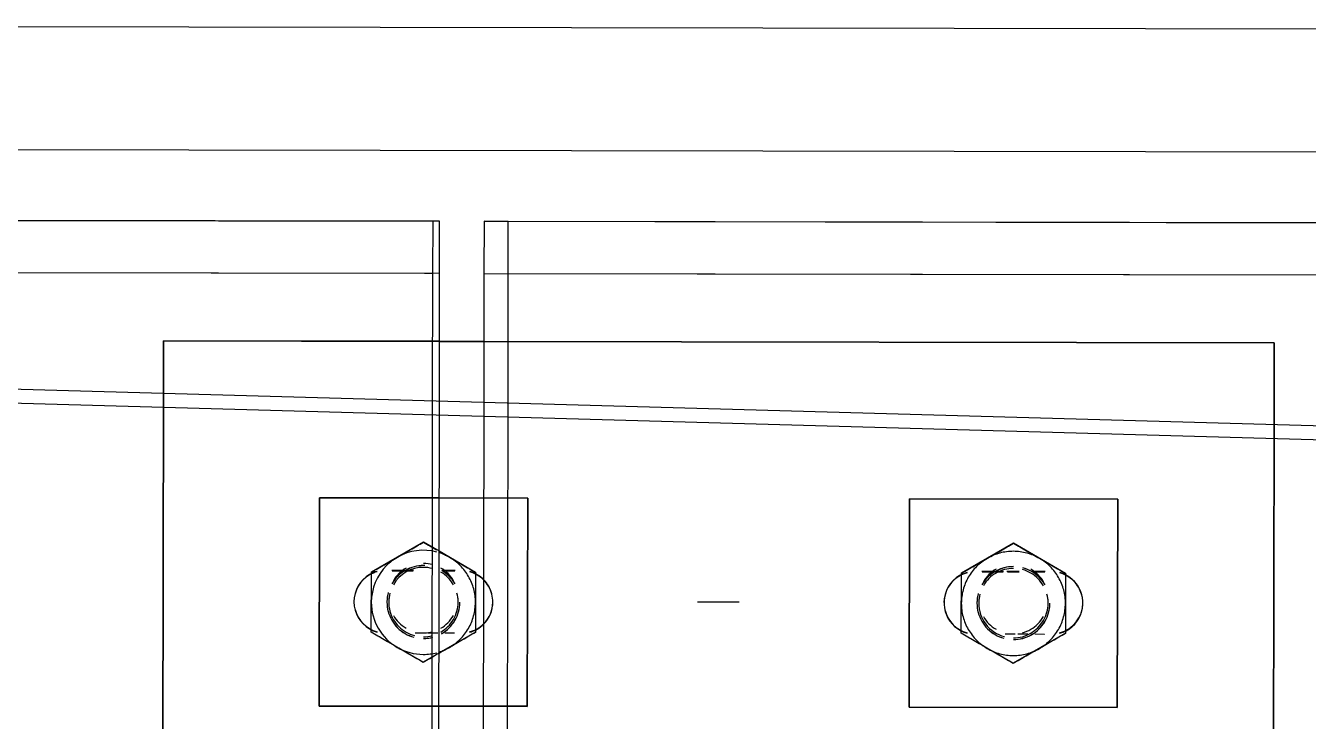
# Model space of a CAD drawing. Header units: metres. Extents: x -354 to -91, y 3 to 562.
# Drawn here: x -224.1236 to -223.7541, y 509.6938 to 509.8941 of the extents above; entities that cross this region are included whole.
import ezdxf

# ---------------------------------------------------------------- set-up
doc = ezdxf.new("R2010")
doc.units = ezdxf.units.M
doc.layers.add('A-GENM', color=7, linetype='Continuous', lineweight=25)

# ---------------------------------------------------------------- blocks, each defined once
blk = doc.blocks.new('T2D Feature Wall Adaptive V6 - 1_160 Slope-67396104-DRG-2873034 - CONSTRUCTION SEQUENCE STAGE A8')
at = {"layer": 'A-GENM', "color": 253, "true_color": 0xa3a3a3}
for p, q in [((-0.2353, 0.89779), (-0.23538, 0.03684)), ((-0.2, 0.0369), (-0.2, 0.89779))]:
    blk.add_line(p, q, dxfattribs=at)
blk = doc.blocks.new('Adaptive point Fascia Panel Bracket - Type T04-68494825-DRG-2873034 - CONSTRUCTION SEQUENCE STAGE A8')
at = {"layer": 'A-GENM', "color": 253, "true_color": 0xa3a3a3}
for p, q in [((-1097.23633, 509.78823), (-1097.2363, 509.80326)), ((-1097.2363, 509.80326), (-1097.23633, 509.78823)), ((-1097.2363, 509.80326), (-1097.2363, 509.80336)), ((-1097.1568, 509.80322), (-1097.2363, 509.80336)), ((-1097.1568, 509.80312), (-1097.2363, 509.80326)), ((-1097.14403, 509.8032), (-1097.1568, 509.80322)), ((-1097.14403, 509.8031), (-1097.1568, 509.80312)), ((-1096.9163, 509.80279), (-1097.14403, 509.8032)), ((-1096.9163, 509.80269), (-1097.14403, 509.8031)), ((-1096.91634, 509.77922), (-1096.9163, 509.80269)), ((-1096.9163, 509.80269), (-1096.91634, 509.77922)), ((-1096.9163, 509.80279), (-1096.9163, 509.80269)), ((-1097.23656, 509.65467), (-1097.23633, 509.78823)), ((-1097.23633, 509.78823), (-1097.23656, 509.65467)), ((-1096.91663, 509.61802), (-1096.91634, 509.77922)), ((-1096.91634, 509.77922), (-1096.91663, 509.61802)), ((-1097.19138, 509.75816), (-1097.19149, 509.69817)), ((-1097.19149, 509.69818), (-1097.19138, 509.75801)), ((-1097.19138, 509.75801), (-1097.19138, 509.75818)), ((-1097.19138, 509.75818), (-1097.15689, 509.75812)), ((-1097.19138, 509.75818), (-1097.19138, 509.75816)), ((-1097.15689, 509.7581), (-1097.19138, 509.75816)), ((-1097.15689, 509.75812), (-1097.1441, 509.7581)), ((-1097.1441, 509.75808), (-1097.15689, 509.7581)), ((-1097.1441, 509.7581), (-1097.13138, 509.75808)), ((-1097.13138, 509.75806), (-1097.1441, 509.75808)), ((-1097.13149, 509.69806), (-1097.13138, 509.75806)), ((-1097.13138, 509.75801), (-1097.13149, 509.69808)), ((-1097.13138, 509.75808), (-1097.13138, 509.75801)), ((-1097.13138, 509.75808), (-1097.13138, 509.75806)), ((-1097.02149, 509.69788), (-1097.02138, 509.75786)), ((-1097.02138, 509.75786), (-1097.02149, 509.69786)), ((-1097.02138, 509.75788), (-1096.96138, 509.75777)), ((-1097.02138, 509.75788), (-1097.02138, 509.75786)), ((-1096.96138, 509.75776), (-1097.02138, 509.75786)), ((-1096.96138, 509.75776), (-1096.96149, 509.69778)), ((-1096.96149, 509.69776), (-1096.96138, 509.75776)), ((-1096.96138, 509.75777), (-1096.96138, 509.75776)), ((-1097.17642, 509.7368), (-1097.1614, 509.74543)), ((-1097.1614, 509.74543), (-1097.15691, 509.74283)), ((-1097.1614, 509.74543), (-1097.1614, 509.74536)), ((-1097.00642, 509.7365), (-1096.9914, 509.74513)), ((-1096.9914, 509.74513), (-1096.97642, 509.73644)), ((-1096.9914, 509.74513), (-1096.9914, 509.74506)), ((-1097.15691, 509.74283), (-1097.14642, 509.73675)), ((-1097.17645, 509.71948), (-1097.17642, 509.7368)), ((-1097.17642, 509.7368), (-1097.17642, 509.73673)), ((-1097.16667, 509.73724), (-1097.17054, 509.73725)), ((-1097.17044, 509.73715), (-1097.16677, 509.73714)), ((-1097.16677, 509.73714), (-1097.16438, 509.73714)), ((-1097.16432, 509.73724), (-1097.16667, 509.73724)), ((-1097.1523, 509.73721), (-1097.15617, 509.73722)), ((-1097.15607, 509.73712), (-1097.1524, 509.73711)), ((-1097.14642, 509.73675), (-1097.14645, 509.71943)), ((-1097.14642, 509.73675), (-1097.14642, 509.73668)), ((-1097.00645, 509.71918), (-1097.00642, 509.7365)), ((-1097.00642, 509.7365), (-1097.00642, 509.73643)), ((-1096.99667, 509.73694), (-1097.00054, 509.73694)), ((-1097.00044, 509.73684), (-1096.99677, 509.73684)), ((-1096.99677, 509.73684), (-1096.99438, 509.73683)), ((-1096.99432, 509.73693), (-1096.99667, 509.73694)), ((-1096.98973, 509.73693), (-1096.9933, 509.73693)), ((-1096.99317, 509.73683), (-1096.98977, 509.73683)), ((-1096.9823, 509.73691), (-1096.98617, 509.73692)), ((-1096.98607, 509.73682), (-1096.9824, 509.73681)), ((-1096.97642, 509.73644), (-1096.97645, 509.71912)), ((-1096.97642, 509.73644), (-1096.97642, 509.73637)), ((-1097.17142, 509.72937), (-1097.17143, 509.72823)), ((-1097.15144, 509.72799), (-1097.15142, 509.72912)), ((-1097.07043, 509.72807), (-1097.08243, 509.72809)), ((-1097.00142, 509.72907), (-1097.00143, 509.72793)), ((-1096.98144, 509.72769), (-1096.98142, 509.72882)), ((-1097.16147, 509.71079), (-1097.17645, 509.71948)), ((-1097.17645, 509.71941), (-1097.17645, 509.71948)), ((-1097.16107, 509.71913), (-1097.16384, 509.71914)), ((-1097.16381, 509.71923), (-1097.16107, 509.71923)), ((-1097.15765, 509.71912), (-1097.16012, 509.71913)), ((-1097.15999, 509.71923), (-1097.15727, 509.71922)), ((-1097.14645, 509.71943), (-1097.15697, 509.71338)), ((-1097.15247, 509.71911), (-1097.15526, 509.71912)), ((-1097.15521, 509.71922), (-1097.15257, 509.71921)), ((-1097.14645, 509.71943), (-1097.14645, 509.71936)), ((-1096.99147, 509.71049), (-1097.00645, 509.71918)), ((-1097.00645, 509.71911), (-1097.00645, 509.71918)), ((-1096.99105, 509.71883), (-1096.99384, 509.71883)), ((-1096.99381, 509.71893), (-1096.99097, 509.71893)), ((-1096.97645, 509.71912), (-1096.99147, 509.71049)), ((-1096.98765, 509.71882), (-1096.99012, 509.71883)), ((-1096.98999, 509.71893), (-1096.98728, 509.71892)), ((-1096.98247, 509.71881), (-1096.98526, 509.71882)), ((-1096.98521, 509.71892), (-1096.98257, 509.71891)), ((-1096.97645, 509.71912), (-1096.97645, 509.71905)), ((-1097.15697, 509.71338), (-1097.16147, 509.71079)), ((-1097.16147, 509.71079), (-1097.16147, 509.71072)), ((-1096.99147, 509.71049), (-1096.99147, 509.71042)), ((-1097.15699, 509.69812), (-1097.19149, 509.69818)), ((-1097.19149, 509.69817), (-1097.19149, 509.69818)), ((-1097.19149, 509.69817), (-1097.15699, 509.6981)), ((-1097.1442, 509.6981), (-1097.15699, 509.69812)), ((-1097.15699, 509.6981), (-1097.1442, 509.69808)), ((-1097.13149, 509.69808), (-1097.1442, 509.6981)), ((-1097.1442, 509.69808), (-1097.13149, 509.69806)), ((-1097.13149, 509.69808), (-1097.13149, 509.69806)), ((-1096.96149, 509.69778), (-1097.02149, 509.69788)), ((-1097.02149, 509.69786), (-1097.02149, 509.69788)), ((-1097.02149, 509.69786), (-1096.96149, 509.69776)), ((-1096.96149, 509.69778), (-1096.96149, 509.69776))]:
    blk.add_line(p, q, dxfattribs=at)
for centre, major_axis, start_param, end_param in [((-1097.16144, 509.72803), (-0.015, 0.00018), 5.246441, 5.50824), ((-1097.16144, 509.72803), (-0.015, 0.00018), 4.461042, 5.24644), ((-1097.16144, 509.72803), (-0.015, 0.00018), 4.199243, 4.416611), ((-1097.16144, 509.72803), (-0.015, 0.00018), 3.937443, 4.199243), ((-1096.99144, 509.72773), (-0.015, 0.00018), 4.984642, 5.246441), ((-1096.99144, 509.72773), (-0.015, 0.00018), 4.722842, 4.984642), ((-1096.99144, 509.72773), (-0.015, 0.00018), 4.461043, 4.722843), ((-1096.99144, 509.72773), (-0.015, 0.00018), 4.199244, 4.461043), ((-1097.16144, 509.72803), (-0.015, 0.00018), 5.50824, 6.293638), ((-1097.16143, 509.72811), (-0.01, 0.00012), 4.722842, 5.77004), ((-1097.16142, 509.72925), (-0.01, 0.00012), 5.24644, 5.50824), ((-1097.16143, 509.72813), (-0.0105, 0.00013), 4.984665, 5.24644), ((-1097.16143, 509.72811), (-0.0105, 0.00013), 4.984641, 5.24644), ((-1097.16143, 509.72813), (-0.0105, 0.00013), 4.722865, 4.984642), ((-1097.16143, 509.72811), (-0.0105, 0.00013), 4.722841, 4.984641), ((-1097.16143, 509.72813), (-0.0105, 0.00013), 4.689623, 4.722843), ((-1097.16143, 509.72811), (-0.0105, 0.00013), 4.689601, 4.722842), ((-1097.16143, 509.72811), (-0.01, 0.00012), 4.461043, 4.722842), ((-1097.16142, 509.72925), (-0.01, 0.00012), 4.461043, 4.722842), ((-1097.16142, 509.72925), (-0.01, 0.00012), 3.937444, 4.199243), ((-1097.16144, 509.72803), (-0.015, 0.00018), 3.675644, 3.937443), ((-1096.99144, 509.72773), (-0.015, 0.00018), 5.50824, 5.770039), ((-1096.99144, 509.72773), (-0.015, 0.00018), 5.246441, 5.508241), ((-1096.99143, 509.72781), (-0.0105, 0.00013), 4.722842, 5.77004), ((-1096.99143, 509.72783), (-0.0105, 0.00013), 4.984665, 5.77004), ((-1096.99142, 509.72894), (-0.01, 0.00012), 5.246441, 5.508241), ((-1096.99143, 509.72781), (-0.01, 0.00012), 4.984641, 5.246441), ((-1096.99143, 509.72783), (-0.0105, 0.00013), 4.722865, 4.984642), ((-1096.99143, 509.72781), (-0.01, 0.00012), 4.722842, 4.984642), ((-1096.99143, 509.72781), (-0.01, 0.00012), 4.199244, 4.459077), ((-1096.99143, 509.72783), (-0.0105, 0.00013), 4.199267, 4.458722), ((-1096.99143, 509.72781), (-0.0105, 0.00013), 3.675645, 4.459171), ((-1096.99142, 509.72894), (-0.01, 0.00012), 3.937444, 4.199243), ((-1096.99144, 509.72773), (-0.015, 0.00018), 3.937444, 4.199244), ((-1096.99144, 509.72773), (-0.015, 0.00018), 3.675645, 3.937445), ((-1097.17243, 509.72815), (-0.009, 0.00011), 5.24644, 7.340835), ((-1097.17243, 509.72825), (-0.009, 0.00011), 5.246441, 6.293639), ((-1097.17243, 509.72825), (-0.009, 0.00011), 4.984641, 5.246441), ((-1097.17243, 509.72815), (-0.009, 0.00011), 4.984641, 5.246441), ((-1097.16143, 509.72813), (-0.0105, 0.00013), 5.508241, 5.77004), ((-1097.16143, 509.72811), (-0.0105, 0.00013), 5.50824, 5.770039), ((-1097.16142, 509.72925), (-0.01, 0.00012), 5.508241, 5.77004), ((-1097.16143, 509.72813), (-0.0105, 0.00013), 5.246441, 5.50824), ((-1097.16143, 509.72811), (-0.0105, 0.00013), 5.246441, 5.508241), ((-1097.16143, 509.72811), (-0.01, 0.00012), 3.937443, 4.199243), ((-1097.16143, 509.72813), (-0.0105, 0.00013), 3.937444, 4.199244), ((-1097.16143, 509.72811), (-0.0105, 0.00013), 3.675644, 4.199243), ((-1097.16143, 509.72811), (-0.01, 0.00012), 3.675644, 3.937443), ((-1097.16142, 509.72925), (-0.01, 0.00012), 3.675644, 3.937444), ((-1097.16143, 509.72813), (-0.0105, 0.00013), 3.675644, 3.937444), ((-1097.16144, 509.72803), (-0.015, 0.00018), 3.413845, 3.675644), ((-1097.15043, 509.72821), (-0.009, 0.00011), 4.199243, 4.461042), ((-1097.15043, 509.72811), (-0.009, 0.00011), 4.199244, 4.461043), ((-1097.15043, 509.72821), (-0.009, 0.00011), 3.937443, 4.199243), ((-1097.15043, 509.72811), (-0.009, 0.00011), 3.937444, 4.199243), ((-1097.15043, 509.72821), (-0.009, 0.00011), 3.413845, 3.937444), ((-1097.15043, 509.72811), (-0.009, 0.00011), 3.675644, 3.937444), ((-1097.00243, 509.72795), (-0.009, 0.00011), 5.246441, 6.293638), ((-1097.00243, 509.72785), (-0.009, 0.00011), 4.984641, 5.770039), ((-1097.00243, 509.72795), (-0.009, 0.00011), 4.984642, 5.246441), ((-1096.99144, 509.72773), (-0.015, 0.00018), 5.770039, 6.031839), ((-1096.99143, 509.72781), (-0.01, 0.00012), 5.508241, 5.77004), ((-1096.99142, 509.72894), (-0.01, 0.00012), 5.508241, 5.770041), ((-1096.99143, 509.72781), (-0.01, 0.00012), 5.24644, 5.50824), ((-1096.99143, 509.72781), (-0.01, 0.00012), 3.937444, 4.199243), ((-1096.99143, 509.72783), (-0.0105, 0.00013), 3.675645, 4.199243), ((-1096.99143, 509.72781), (-0.01, 0.00012), 3.675644, 3.937444), ((-1096.99142, 509.72894), (-0.01, 0.00012), 3.675644, 3.937443), ((-1096.99144, 509.72773), (-0.015, 0.00018), 3.413846, 3.675645), ((-1096.98043, 509.72791), (-0.009, 0.00011), 4.199244, 4.461043), ((-1096.98043, 509.72781), (-0.009, 0.00011), 3.937444, 4.461043), ((-1096.98043, 509.72791), (-0.009, 0.00011), 3.413846, 4.199244), ((-1096.98043, 509.72781), (-0.009, 0.00011), 3.675645, 3.937444), ((-1097.16143, 509.72813), (-0.0105, 0.00013), 6.033648, 6.283185), ((-1097.16143, 509.72811), (-0.0105, 0.00013), 6.031839, 6.283185), ((-1097.16143, 509.72811), (-0.01, 0.00012), 6.03184, 6.293639), ((-1097.16143, 509.72811), (-0.01, 0.00012), 3.167736, 3.413844), ((-1097.16144, 509.72803), (-0.015, 0.00018), 3.152046, 3.413845), ((-1097.15043, 509.72811), (-0.009, 0.00011), 3.413845, 3.675644), ((-1097.15043, 509.72811), (-0.009, 0.00011), 3.152045, 3.413845), ((-1097.00243, 509.72785), (-0.009, 0.00011), 5.77004, 7.602635), ((-1096.99144, 509.72773), (-0.015, 0.00018), 6.031839, 6.293638), ((-1096.99143, 509.72783), (-0.0105, 0.00013), 6.033649, 6.283186), ((-1096.99143, 509.72781), (-0.0105, 0.00013), 6.031839, 6.293638), ((-1096.99143, 509.72781), (-0.01, 0.00012), 6.031839, 6.283185), ((-1096.99143, 509.72781), (-0.01, 0.00012), 3.167737, 3.413845), ((-1096.98043, 509.72781), (-0.009, 0.00011), 1.843049, 3.675644), ((-1096.99144, 509.72773), (-0.015, 0.00018), 3.152046, 3.413845), ((-1097.16144, 509.72803), (-0.015, 0.00018), 0.010453, 0.534052), ((-1097.16143, 509.72811), (-0.0105, 0.00013), 0.010453, 0.272252), ((-1097.16143, 509.72813), (-0.0105, 0.00013), 0, 0.010453), ((-1097.16143, 509.72811), (-0.0105, 0.00013), 6.283185, 6.293638), ((-1097.16143, 509.72813), (-0.0105, 0.00013), 0.012259, 0.272253), ((-1097.16143, 509.72811), (-0.01, 0.00012), 0.010454, 0.272253), ((-1097.16142, 509.72925), (-0.01, 0.00012), 0, 0.010453), ((-1097.16143, 509.72811), (-0.0105, 0.00013), 2.628448, 3.141593), ((-1097.16143, 509.72811), (-0.01, 0.00012), 2.890247, 3.141593), ((-1097.16143, 509.72811), (-0.01, 0.00012), 3.141593, 3.152046), ((-1097.16142, 509.72925), (-0.01, 0.00012), 3.141593, 3.152046), ((-1097.16143, 509.72813), (-0.0105, 0.00013), 2.890246, 3.141593), ((-1097.16143, 509.72811), (-0.0105, 0.00013), 3.141593, 3.152046), ((-1097.16143, 509.72813), (-0.0105, 0.00013), 3.141592, 3.152046), ((-1097.16144, 509.72803), (-0.015, 0.00018), 2.890246, 3.152046), ((-1097.15043, 509.72821), (-0.009, 0.00011), 2.366647, 3.152045), ((-1097.15043, 509.72811), (-0.009, 0.00011), 2.366647, 3.141592), ((-1097.15043, 509.72811), (-0.009, 0.00011), 3.141593, 3.152046), ((-1096.99144, 509.72773), (-0.015, 0.00018), 0.010453, 0.272252), ((-1096.99143, 509.72781), (-0.0105, 0.00013), 0.010453, 0.534052), ((-1096.99143, 509.72783), (-0.0105, 0.00013), 0, 0.010453), ((-1096.99143, 509.72783), (-0.0105, 0.00013), 0.012259, 0.272253), ((-1096.99143, 509.72781), (-0.01, 0.00012), 0.010453, 1.31945), ((-1096.99143, 509.72781), (-0.01, 0.00012), 0, 0.010453), ((-1096.99142, 509.72894), (-0.01, 0.00012), 0, 0.010454), ((-1096.99143, 509.72781), (-0.0105, 0.00013), 2.366648, 3.152046), ((-1096.99143, 509.72781), (-0.01, 0.00012), 2.890246, 3.141593), ((-1096.99143, 509.72781), (-0.01, 0.00012), 3.141593, 3.152046), ((-1096.99142, 509.72894), (-0.01, 0.00012), 3.141592, 3.152046), ((-1096.99143, 509.72783), (-0.0105, 0.00013), 2.890246, 3.141592), ((-1096.99143, 509.72783), (-0.0105, 0.00013), 3.141592, 3.152046), ((-1096.98043, 509.72791), (-0.009, 0.00011), 1.843048, 3.141592), ((-1096.99144, 509.72773), (-0.015, 0.00018), 2.890247, 3.152046), ((-1096.98043, 509.72791), (-0.009, 0.00011), 3.141594, 3.152047), ((-1097.17243, 509.72825), (-0.009, 0.00011), 0.272253, 1.31945), ((-1097.16143, 509.72813), (-0.0105, 0.00013), 0.27419, 0.534052), ((-1097.16143, 509.72811), (-0.0105, 0.00013), 0.272252, 0.534052), ((-1097.16143, 509.72811), (-0.01, 0.00012), 0.272253, 0.795852), ((-1097.16143, 509.72813), (-0.0105, 0.00013), 0.534052, 0.795852), ((-1097.16143, 509.72811), (-0.0105, 0.00013), 0.534052, 0.795852), ((-1097.16142, 509.72925), (-0.01, 0.00012), 0.534053, 0.795852), ((-1097.16143, 509.72811), (-0.01, 0.00012), 2.366648, 2.628447), ((-1097.16142, 509.72925), (-0.01, 0.00012), 2.366647, 2.628447), ((-1097.16143, 509.72813), (-0.0105, 0.00013), 2.366648, 2.628447), ((-1097.16143, 509.72811), (-0.0105, 0.00013), 2.366648, 2.628448), ((-1097.16143, 509.72811), (-0.01, 0.00012), 2.628447, 2.890246), ((-1097.16143, 509.72813), (-0.0105, 0.00013), 2.628447, 2.888306), ((-1097.16144, 509.72803), (-0.015, 0.00018), 2.628447, 2.890246), ((-1097.00243, 509.72795), (-0.009, 0.00011), 0.272253, 1.31945), ((-1096.99144, 509.72773), (-0.015, 0.00018), 0.272252, 0.534052), ((-1096.99143, 509.72783), (-0.0105, 0.00013), 0.27419, 0.534053), ((-1096.99143, 509.72783), (-0.0105, 0.00013), 0.534052, 0.795852), ((-1096.99143, 509.72781), (-0.0105, 0.00013), 0.534052, 0.795852), ((-1096.99142, 509.72894), (-0.01, 0.00012), 0.534053, 0.795852), ((-1096.99143, 509.72781), (-0.01, 0.00012), 1.843048, 2.890246), ((-1096.99142, 509.72894), (-0.01, 0.00012), 2.366647, 2.628447), ((-1096.99143, 509.72783), (-0.0105, 0.00013), 2.366647, 2.888306), ((-1096.99144, 509.72773), (-0.015, 0.00018), 2.628447, 2.890247), ((-1097.17243, 509.72815), (-0.009, 0.00011), 1.057652, 1.319451), ((-1097.16144, 509.72803), (-0.015, 0.00018), 0.534052, 1.057651), ((-1097.16143, 509.72813), (-0.0105, 0.00013), 0.795852, 1.057651), ((-1097.16143, 509.72811), (-0.0105, 0.00013), 0.795852, 1.057651), ((-1097.16143, 509.72811), (-0.01, 0.00012), 0.795852, 1.319451), ((-1097.16142, 509.72925), (-0.01, 0.00012), 0.795852, 1.057651), ((-1097.16143, 509.72813), (-0.0105, 0.00013), 1.057651, 1.319427), ((-1097.16143, 509.72811), (-0.0105, 0.00013), 1.057651, 1.31945), ((-1097.16142, 509.72925), (-0.01, 0.00012), 1.58125, 1.618419), ((-1097.16142, 509.72925), (-0.01, 0.00012), 1.618419, 1.843049), ((-1097.16143, 509.72811), (-0.01, 0.00012), 2.104848, 2.366648), ((-1097.16142, 509.72925), (-0.01, 0.00012), 2.104849, 2.366649), ((-1097.16143, 509.72813), (-0.0105, 0.00013), 2.104848, 2.366648), ((-1097.16143, 509.72811), (-0.0105, 0.00013), 2.104848, 2.366648), ((-1097.16144, 509.72803), (-0.015, 0.00018), 2.366648, 2.628447), ((-1097.15043, 509.72821), (-0.009, 0.00011), 1.843049, 2.366648), ((-1097.15043, 509.72811), (-0.009, 0.00011), 1.843049, 2.104848), ((-1097.15043, 509.72811), (-0.009, 0.00011), 2.104848, 2.366648), ((-1096.99144, 509.72773), (-0.015, 0.00018), 0.534052, 0.795851), ((-1096.99143, 509.72783), (-0.0105, 0.00013), 0.795851, 1.319427), ((-1096.99143, 509.72781), (-0.0105, 0.00013), 0.795851, 1.31945), ((-1096.99142, 509.72894), (-0.01, 0.00012), 0.795852, 1.057651), ((-1096.99142, 509.72894), (-0.01, 0.00012), 1.843048, 2.104847), ((-1096.99142, 509.72894), (-0.01, 0.00012), 2.104848, 2.366647), ((-1096.99143, 509.72783), (-0.0105, 0.00013), 2.104849, 2.366648), ((-1096.99143, 509.72781), (-0.0105, 0.00013), 2.104848, 2.366647), ((-1096.99144, 509.72773), (-0.015, 0.00018), 2.366648, 2.628447), ((-1097.16143, 509.72811), (-0.01, 0.00012), 1.58125, 1.84305), ((-1097.16143, 509.72811), (-0.0105, 0.00013), 1.581251, 1.84305), ((-1097.16143, 509.72813), (-0.0105, 0.00013), 1.581249, 1.618048), ((-1097.16143, 509.72813), (-0.0105, 0.00013), 1.618048, 1.843026), ((-1097.16144, 509.72803), (-0.015, 0.00018), 2.104848, 2.366647), ((-1096.99144, 509.72773), (-0.015, 0.00018), 0.795851, 1.05765), ((-1096.99143, 509.72781), (-0.0105, 0.00013), 1.58125, 2.104849), ((-1096.99143, 509.72781), (-0.01, 0.00012), 1.581249, 1.843049), ((-1096.99143, 509.72783), (-0.0105, 0.00013), 1.581249, 1.843027), ((-1096.99143, 509.72783), (-0.0105, 0.00013), 1.843049, 2.104825), ((-1096.99144, 509.72773), (-0.015, 0.00018), 2.104848, 2.366648), ((-1097.16144, 509.72803), (-0.015, 0.00018), 1.057651, 1.58125), ((-1097.16144, 509.72803), (-0.015, 0.00018), 1.58125, 1.843049), ((-1097.16144, 509.72803), (-0.015, 0.00018), 1.88742, 2.104849), ((-1096.99144, 509.72773), (-0.015, 0.00018), 1.05765, 1.31945), ((-1096.99144, 509.72773), (-0.015, 0.00018), 1.31945, 1.581249), ((-1096.99144, 509.72773), (-0.015, 0.00018), 1.581249, 1.843049), ((-1096.99144, 509.72773), (-0.015, 0.00018), 1.843049, 2.104848)]:
    blk.add_ellipse(centre, major_axis=major_axis, ratio=0.99998, start_param=start_param, end_param=end_param, dxfattribs=at)
for points in [[(-1097.16514, 509.74321), (-1097.16389, 509.74393), (-1097.16265, 509.74465), (-1097.1614, 509.74536)], [(-1097.1614, 509.74536), (-1097.16016, 509.74464), (-1097.15892, 509.74392), (-1097.15767, 509.74319)], [(-1096.99515, 509.7429), (-1096.99389, 509.74362), (-1096.99265, 509.74434), (-1096.9914, 509.74506)], [(-1096.9914, 509.74506), (-1096.99017, 509.74434), (-1096.98892, 509.74362), (-1096.98767, 509.74289)], [(-1097.17268, 509.73887), (-1097.17143, 509.73959), (-1097.17017, 509.74031), (-1097.16891, 509.74104)], [(-1097.16891, 509.74104), (-1097.16765, 509.74176), (-1097.1664, 509.74248), (-1097.16514, 509.74321)], [(-1097.15692, 509.74275), (-1097.15592, 509.74217), (-1097.15492, 509.74159), (-1097.15391, 509.74101)], [(-1097.15391, 509.74101), (-1097.15265, 509.74028), (-1097.1514, 509.73956), (-1097.15015, 509.73883)], [(-1096.99891, 509.74073), (-1096.99765, 509.74146), (-1096.9964, 509.74218), (-1096.99515, 509.7429)], [(-1096.98767, 509.74289), (-1096.98642, 509.74216), (-1096.98517, 509.74144), (-1096.98391, 509.74071)], [(-1097.17642, 509.73673), (-1097.17518, 509.73744), (-1097.17393, 509.73816), (-1097.17268, 509.73887)], [(-1097.15015, 509.73883), (-1097.1489, 509.73811), (-1097.14766, 509.73739), (-1097.14642, 509.73668)], [(-1097.00642, 509.73643), (-1097.00518, 509.73714), (-1097.00393, 509.73785), (-1097.00268, 509.73857)], [(-1097.00268, 509.73857), (-1097.00143, 509.73929), (-1097.00017, 509.74001), (-1096.99891, 509.74073)], [(-1096.98391, 509.74071), (-1096.98265, 509.73998), (-1096.9814, 509.73925), (-1096.98015, 509.73853)], [(-1096.98015, 509.73853), (-1096.9789, 509.73781), (-1096.97766, 509.73709), (-1096.97642, 509.73637)], [(-1097.17643, 509.73241), (-1097.17643, 509.73385), (-1097.17642, 509.73529), (-1097.17642, 509.73673)], [(-1097.14642, 509.73668), (-1097.14642, 509.73524), (-1097.14643, 509.7338), (-1097.14643, 509.73236)], [(-1097.00643, 509.73211), (-1097.00643, 509.73355), (-1097.00642, 509.73499), (-1097.00642, 509.73643)], [(-1096.97642, 509.73637), (-1096.97642, 509.73494), (-1096.97643, 509.7335), (-1096.97643, 509.73205)], [(-1097.17644, 509.72806), (-1097.17643, 509.72951), (-1097.17643, 509.73096), (-1097.17643, 509.73241)], [(-1097.14643, 509.73236), (-1097.14643, 509.73091), (-1097.14643, 509.72946), (-1097.14644, 509.72801)], [(-1097.00644, 509.72776), (-1097.00643, 509.72921), (-1097.00643, 509.73066), (-1097.00643, 509.73211)], [(-1096.97643, 509.73205), (-1096.97643, 509.73061), (-1096.97643, 509.72916), (-1096.97644, 509.7277)], [(-1097.17644, 509.72372), (-1097.17644, 509.72516), (-1097.17644, 509.72661), (-1097.17644, 509.72806)], [(-1097.14644, 509.72801), (-1097.14644, 509.72655), (-1097.14644, 509.72511), (-1097.14644, 509.72366)], [(-1097.00644, 509.72341), (-1097.00644, 509.72486), (-1097.00644, 509.7263), (-1097.00644, 509.72776)], [(-1096.97644, 509.7277), (-1096.97644, 509.72625), (-1096.97644, 509.7248), (-1096.97644, 509.72336)], [(-1097.17645, 509.71941), (-1097.17645, 509.72084), (-1097.17645, 509.72227), (-1097.17644, 509.72372)], [(-1097.14644, 509.72366), (-1097.14645, 509.72222), (-1097.14645, 509.72079), (-1097.14645, 509.71936)], [(-1097.00645, 509.71911), (-1097.00645, 509.72054), (-1097.00645, 509.72197), (-1097.00644, 509.72341)], [(-1096.97644, 509.72336), (-1096.97645, 509.72192), (-1096.97645, 509.72048), (-1096.97645, 509.71905)], [(-1097.17272, 509.71724), (-1097.17397, 509.71796), (-1097.17521, 509.71869), (-1097.17645, 509.71941)], [(-1097.14645, 509.71936), (-1097.14769, 509.71864), (-1097.15019, 509.7172), (-1097.1527, 509.71576), (-1097.15396, 509.71503)], [(-1097.00272, 509.71694), (-1097.00397, 509.71766), (-1097.00521, 509.71839), (-1097.00645, 509.71911)], [(-1096.97645, 509.71905), (-1096.97769, 509.71834), (-1096.97894, 509.71762), (-1096.98019, 509.7169)], [(-1097.16896, 509.71506), (-1097.17022, 509.71579), (-1097.17147, 509.71651), (-1097.17272, 509.71724)], [(-1096.99896, 509.71475), (-1097.00022, 509.71548), (-1097.00147, 509.71621), (-1097.00272, 509.71694)], [(-1096.98019, 509.7169), (-1096.98144, 509.71618), (-1096.9827, 509.71545), (-1096.98396, 509.71473)], [(-1097.1652, 509.71288), (-1097.16645, 509.7136), (-1097.1677, 509.71433), (-1097.16896, 509.71506)], [(-1097.16147, 509.71072), (-1097.16271, 509.71144), (-1097.16395, 509.71216), (-1097.1652, 509.71288)], [(-1097.15773, 509.71287), (-1097.15898, 509.71215), (-1097.16022, 509.71143), (-1097.16147, 509.71072)], [(-1097.15396, 509.71503), (-1097.15496, 509.71445), (-1097.15597, 509.71388), (-1097.15697, 509.7133)], [(-1096.9952, 509.71258), (-1096.99645, 509.7133), (-1096.9977, 509.71403), (-1096.99896, 509.71475)], [(-1096.99147, 509.71042), (-1096.99271, 509.71114), (-1096.99395, 509.71185), (-1096.9952, 509.71258)], [(-1096.98773, 509.71256), (-1096.98898, 509.71185), (-1096.99022, 509.71113), (-1096.99147, 509.71042)], [(-1096.98396, 509.71473), (-1096.98522, 509.714), (-1096.98647, 509.71328), (-1096.98773, 509.71256)]]:
    blk.add_open_spline(points, degree=3, dxfattribs=at)
blk = doc.blocks.new('Barrier-Precast-MPB-03-B - Typical-63995089-DRG-2873034 - CONSTRUCTION SEQUENCE STAGE A8')
at = {"layer": 'A-GENM', "color": 253, "true_color": 0xa3a3a3}
for p, q in [((-0.56472, 3.90891), (-0.57972, 3.9089)), ((-0.57972, 3.9089), (-0.57972, 3.90691)), ((-0.57971, 3.60208), (-0.57972, 3.9089)), ((-0.57972, 3.90691), (-0.57971, 3.60208)), ((-0.57972, 3.90691), (-0.56472, 3.90689)), ((-0.56471, 3.6021), (-0.56472, 3.90891)), ((-0.5279, 3.90891), (-0.56472, 3.90891)), ((-0.56472, 3.90689), (-0.52795, 3.90689)), ((-0.56472, 3.90461), (-0.56472, 3.90689)), ((-0.52795, 3.90689), (-0.39712, 3.9069)), ((-0.23552, 3.90891), (-0.5279, 3.90891)), ((-0.56471, 3.6021), (-0.56472, 3.90461))]:
    blk.add_line(p, q, dxfattribs=at)
blk = doc.blocks.new('Barrier-Precast-MPB-03-B - Typical-63995157-DRG-2873034 - CONSTRUCTION SEQUENCE STAGE A8')
at = {"layer": 'A-GENM', "color": 253, "true_color": 0xa3a3a3}
for p, q in [((-0.57917, 3.57653), (-0.57959, 0.01656)), ((-0.57959, 0.00965), (-0.57917, 3.56962)), ((-0.5646, 0.00959), (-0.5645, 0.79736)), ((-0.56459, 0.01661), (-0.5645, 0.79736)), ((-0.5646, 0.01661), (-0.57959, 0.01656)), ((-0.57959, 0.01656), (-0.57959, 0.00965)), ((-0.52725, 0.01661), (-0.56459, 0.01661)), ((-0.36017, 0.01659), (-0.52725, 0.01661)), ((-0.57959, 0.00965), (-0.5646, 0.00959)), ((-0.5646, 0.00959), (-0.52743, 0.00959)), ((-0.52743, 0.00959), (-0.23539, 0.00958))]:
    blk.add_line(p, q, dxfattribs=at)
blk = doc.blocks.new('SCR_SW_4 - SCR_SW_4-66993695-DRG-2873034 - CONSTRUCTION SEQUENCE STAGE A8')
at = {"layer": 'A-GENM', "color": 253, "true_color": 0xa3a3a3}
for p, q in [((0.00672, 0.26749), (1.10042, 0.29634)), ((1.10043, 0.29238), (0.00672, 0.26353))]:
    blk.add_line(p, q, dxfattribs=at)
blk = doc.blocks.new('T2DPAA-T2D-C3S-RS-M3D-100334_rvt-1-DRG-2873034 - CONSTRUCTION SEQUENCE STAGE A8')
at = {"layer": 'A-GENM', "color": 253, "lineweight": 25, "true_color": 0xa3a3a3}
for name, p, rotation in [('T2D Feature Wall Adaptive V6 - 1_160 Slope-67396104-DRG-2873034 - CONSTRUCTION SEQUENCE STAGE A8', (-1097.50083, 509.65883), 269.8981467655939), ('Barrier-Precast-MPB-03-B - Typical-63995089-DRG-2873034 - CONSTRUCTION SEQUENCE STAGE A8', (-1101.0667, 509.26517), 269.8962782569156), ('Barrier-Precast-MPB-03-B - Typical-63995157-DRG-2873034 - CONSTRUCTION SEQUENCE STAGE A8', (-1097.15452, 509.25821), 269.9048974705374)]:
    blk.add_blockref(name, p, dxfattribs=dict(at, rotation=rotation))
blk.add_blockref('Adaptive point Fascia Panel Bracket - Type T04-68494825-DRG-2873034 - CONSTRUCTION SEQUENCE STAGE A8', (0, 0), dxfattribs=at)
at = {"layer": 'A-GENM', "color": 253, "lineweight": 25, "true_color": 0xa3a3a3, "extrusion": (0, 0, -1), "rotation": 0.1018919239195572}
blk.add_blockref('SCR_SW_4 - SCR_SW_4-66993695-DRG-2873034 - CONSTRUCTION SEQUENCE STAGE A8', (1096.35709, 509.49614), dxfattribs=at)

msp = doc.modelspace()

# ---------------------------------------------------------------- block references
at = {"lineweight": 5}
msp.add_blockref('T2DPAA-T2D-C3S-RS-M3D-100334_rvt-1-DRG-2873034 - CONSTRUCTION SEQUENCE STAGE A8', (873.15239, 0), dxfattribs=at)

doc.saveas('drawing.dxf')
